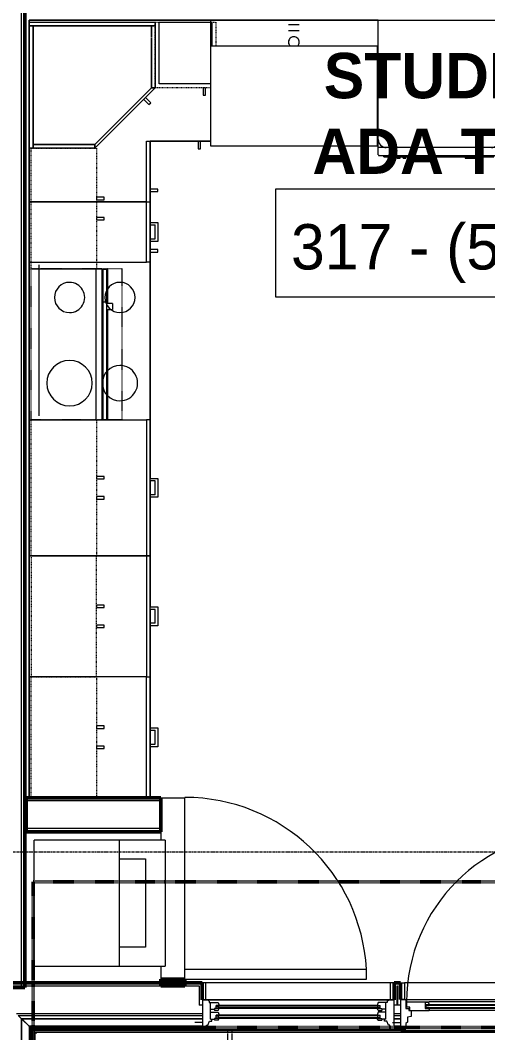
# Model space of a CAD drawing. Header units: inches. Extents: x -4235 to -464, y 9767 to 12347.
# Drawn here: x -3403.4 to -3310.7, y 11246.4 to 11447.2 of the extents above; entities that cross this region are included whole.
import ezdxf

# ---------------------------------------------------------------- set-up
doc = ezdxf.new("R2010")
doc.units = ezdxf.units.IN
doc.header["$MEASUREMENT"] = 0
for name, pattern in [('Dash', [0.25, 0.125, -0.125]), ('Dash 1_16_', [0.125, 0.0625, -0.0625]), ('Grid Line 1_2_', [0.875, 0.5, -0.125, 0.125, -0.125]), ('Overhead', [0.15625, 0.09375, -0.0625])]:
    doc.linetypes.add(name, pattern=pattern)
for name, color, linetype, lineweight in [('0-1', 7, 'Continuous', 5), ('0-2', 10, 'Continuous', 9), ('A-AREA-IDEN', 2, 'Continuous', 9), ('A-DOOR-1', 10, 'Continuous', 9), ('A-DOOR-2', 50, 'Continuous', 20), ('A-DOOR-5', 31, 'Continuous', 9), ('A-DOOR-6', 31, 'Continuous', 20), ('A-DOOR-FRAM', 31, 'Continuous', 9), ('A-DOOR-FRAM-3', 31, 'Continuous', 20), ('A-DOOR-GLAZ', 31, 'Continuous', 9), ('A-GLAZ-1', 151, 'Continuous', 9), ('A-GLAZ-2', 151, 'Continuous', 20), ('A-WALL', 113, 'Continuous', 13), ('A-WALL-1', 7, 'Continuous', 50), ('A-WALL-2', 250, 'Continuous', 13), ('A-WALL-3', 10, 'Continuous', 9), ('A-WALL-4', 254, 'Continuous', 9), ('A-WALL-5', 113, 'Continuous', 9), ('A-WALL-6', 113, 'Continuous', 50), ('C-PROP-LINE-1', 91, 'Dash 1_16_', 50), ('I-WALL-1', 7, 'Continuous', 50), ('P-SANR-FIXT-1', 10, 'Continuous', 9), ('P-SANR-FIXT-2', 254, 'Continuous', 9), ('Q-CASE', 31, 'Continuous', 9), ('Q-CASE-1', 254, 'Continuous', 9), ('Q-CASE-2', 10, 'Continuous', 9), ('Q-CASE-3', 254, 'Dash', 9), ('Q-CASE-4', 10, 'Dash', 9), ('Q-SPCQ-1', 10, 'Continuous', 9), ('Q-SPCQ-2', 91, 'Overhead', 9), ('S-GRID-1', 1, 'Grid Line 1_2_', 9)]:
    doc.layers.add(name, color=color, linetype=linetype, lineweight=lineweight)
doc.styles.add('Century Gothic', font='ufonts.com_century-gothic.ttf', dxfattribs={"height": 9})
doc.styles.add('Century Gothic_B', font='GOTHICB.TTF', dxfattribs={"height": 9})

# ---------------------------------------------------------------- blocks, each defined once
blk = doc.blocks.new('Range - 24_ x 30_-2320547-BACKGROUND - RCP - 3RD FLOOR')
at = {"layer": 'Q-SPCQ-1'}
blk.add_line((0, 22), (30, 22), dxfattribs=at)
for centre, radius, start, end in [((6.5, 16), 4.5, 360, 180), ((23.5, 16), 3, 360, 180), ((6.5, 16), 4.5, 180, 360), ((23.5, 16), 3, 180, 0), ((6.5, 6), 3.5, 360, 180), ((23.5, 6), 3, 360, 180), ((6.5, 6), 3.5, 180, 0), ((23.5, 6), 3, 180, 360)]:
    blk.add_arc(centre, radius, start, end, dxfattribs=at)
blk = doc.blocks.new('Dishwasher_15404 - 34_ counter-2817256-BACKGROUND - RCP - 3RD FLOOR')
at = {"layer": 'Q-SPCQ-1'}
for p, q in [((0, -24), (0, 0)), ((0, 0), (23.68, 0)), ((23.68, 0), (25.25, 0)), ((25.25, 0), (26.68, 0)), ((25.25, 0), (25.25, -1.57)), ((25.25, -1.57), (25.25, -22.43)), ((26.87, -0.2), (26.87, -23.8)), ((27.12, -1.09), (26.87, -1.09)), ((27.12, -2.61), (27.12, -1.09)), ((27.12, -3.81), (27.12, -2.61)), ((27.12, -20.19), (27.12, -3.81)), ((27.37, -4.82), (27.12, -4.82)), ((27.37, -5.81), (27.37, -4.82)), ((27.37, -6.79), (27.37, -5.81)), ((27.12, -6.79), (27.37, -6.79)), ((27.37, -16.15), (27.12, -16.15)), ((27.37, -16.74), (27.12, -16.74)), ((27.37, -17.33), (27.12, -17.33)), ((27.37, -17.92), (27.12, -17.92)), ((27.37, -16.74), (27.37, -16.15)), ((27.37, -17.92), (27.37, -17.33)), ((27.37, -18.51), (27.12, -18.51)), ((27.37, -19.1), (27.12, -19.1)), ((27.37, -19.69), (27.12, -19.69)), ((27.37, -19.1), (27.37, -18.51)), ((27.37, -20.28), (27.37, -19.69)), ((27.12, -21.39), (27.12, -20.19)), ((27.37, -20.28), (27.12, -20.28)), ((27.12, -22.91), (27.12, -21.39)), ((23.68, -24), (0, -24)), ((25.25, -24), (23.68, -24)), ((25.25, -22.43), (25.25, -24)), ((26.68, -24), (25.25, -24)), ((27.12, -22.91), (26.87, -22.91))]:
    blk.add_line(p, q, dxfattribs=at)
for centre, radius, start, end in [((26.68, -0.2), 0.197, 15, 90), ((26.68, -0.2), 0.197, 0, 90), ((23.68, -1.57), 1.57, 0, 90), ((23.68, -1.57), 1.57, 32.077, 42.3359), ((23.68, -1.57), 1.57, 17.8182, 27.5266), ((23.68, -1.57), 1.57, 0, 13.6425), ((23.68, -22.43), 1.57, 270, 0), ((23.68, -22.43), 1.57, 317.6641, 327.923), ((23.68, -22.43), 1.57, 332.4734, 342.1818), ((23.68, -22.43), 1.57, 346.3575, 0), ((26.68, -23.8), 0.197, 270, 0)]:
    blk.add_arc(centre, radius, start, end, dxfattribs=at)
blk = doc.blocks.new('SWING - SINGLE - FLUSH - 36_ x 80_ - OFFSET PIVOT DOOR AT MAGIC PAK AND WASHER_DRYER-3199414-BACKGROUND - RCP - 3RD FLOOR')
at = {"layer": 'A-DOOR-1'}
blk.add_arc((18, 2.37), 36.07, 93.1789, 180, dxfattribs=at)
at = {"layer": 'A-DOOR-2'}
for p, q in [((16, 2.37), (16, 38.39)), ((18, 38.39), (16, 38.39)), ((18, 2.37), (18, 38.39)), ((18, 2.37), (16, 2.37))]:
    blk.add_line(p, q, dxfattribs=at)
blk = doc.blocks.new('Stacked Washer and Dryer - 26_x25_ - Private-1352637-BACKGROUND - RCP - 3RD FLOOR')
at = {"layer": 'P-SANR-FIXT-1'}
for p, q in [((26, 12.5), (0, 12.5)), ((0, -12.5), (0, 12.5)), ((16.90625, 12.5), (16.90625, -12.5)), ((26, 12.5), (26, -12.5)), ((16.90625, 8.75), (22.09375, 8.75)), ((22.09375, 8.75), (22.09375, -8.75)), ((22.09375, -8.75), (16.90625, -8.75)), ((0, -12.5), (26, -12.5))]:
    blk.add_line(p, q, dxfattribs=at)
blk = doc.blocks.new('30quot_MicrowaveVent_11166 - 70cm miele oven-V86-BACKGROUND - RCP - 3RD FLOOR')
at = {"layer": 'Q-CASE-1'}
for p, q in [((-14.2, -0.37), (-14.2, -13.23)), ((15.68, -13.23), (15.68, -0.37)), ((-14.2, -13.23), (-14.2, -14.49)), ((15.68, -13.23), (-14.2, -13.23)), ((15.68, -14.49), (15.68, -13.23)), ((-14.2, -14.49), (15.68, -14.49)), ((9.18, -14.61), (-14.2, -14.61)), ((-14.2, -14.61), (-14.2, -15.39)), ((-14.2, -15.39), (-14.2, -15.6)), ((-14.2, -15.39), (9.18, -15.39)), ((-14.2, -15.6), (7.69, -15.6)), ((7.69, -15.39), (7.69, -16.55)), ((8.88, -16.55), (8.88, -15.39)), ((8.88, -15.6), (15.68, -15.6)), ((9.18, -14.61), (9.18, -15.39)), ((15.68, -14.61), (9.18, -14.61)), ((9.18, -14.61), (9.18, -15.39)), ((9.18, -15.39), (15.68, -15.39)), ((15.68, -14.61), (15.68, -15.39)), ((15.68, -15.6), (15.68, -15.39)), ((7.69, -16.6), (8.88, -16.6))]:
    blk.add_line(p, q, dxfattribs=at)
at = {"layer": 'Q-CASE-2'}
for p, q in [((-14.2, 0), (-14.2, -0.37)), ((15.68, 0), (-14.2, 0)), ((15.68, -0.37), (15.68, 0))]:
    blk.add_line(p, q, dxfattribs=at)
blk = doc.blocks.new('Base Cabinet 3 Drawer 230 - Base Cabinet 3 Drawer 230 27_-2571739-BACKGROUND - RCP - 3RD FLOOR')
at = {"layer": 'Q-CASE-2'}
for p, q in [((-12.76, -23.25), (-12.76, 0)), ((-12.76, 0), (14.24, 0)), ((14.24, 0), (14.24, -23.25)), ((-12.76, -23.25), (-12.76, -24)), ((14.24, -23.25), (-12.76, -23.25)), ((-12.76, -24), (14.24, -24)), ((-0.64, -24), (-1.14, -24)), ((-1.14, -25.5), (-1.14, -24)), ((-0.64, -25), (-0.64, -24)), ((2.11, -25), (2.11, -24)), ((2.11, -24), (2.61, -24)), ((2.61, -24), (2.61, -25.5)), ((14.24, -24), (14.24, -23.25)), ((2.61, -25.5), (-1.14, -25.5)), ((-0.64, -25), (2.11, -25))]:
    blk.add_line(p, q, dxfattribs=at)
blk = doc.blocks.new('Base Cabinet 3 Drawer 230 - Base Cabinet 3 Drawer 230 24_-2554933-BACKGROUND - RCP - 3RD FLOOR')
at = {"layer": 'Q-CASE-2'}
for p, q in [((-11.26, -23.25), (-11.26, 0)), ((-11.26, 0), (12.74, 0)), ((12.74, 0), (12.74, -23.25)), ((-11.26, -23.25), (-11.26, -24)), ((12.74, -23.25), (-11.26, -23.25)), ((-11.26, -24), (12.74, -24)), ((-0.64, -24), (-1.14, -24)), ((-1.14, -25.5), (-1.14, -24)), ((-0.64, -25), (-0.64, -24)), ((2.11, -25), (2.11, -24)), ((2.11, -24), (2.61, -24)), ((2.61, -24), (2.61, -25.5)), ((12.74, -24), (12.74, -23.25)), ((2.61, -25.5), (-1.14, -25.5)), ((-0.64, -25), (2.11, -25))]:
    blk.add_line(p, q, dxfattribs=at)
blk = doc.blocks.new('Single Door 1 Drawer 211 - 211 Base Cabinet Single Door1 Drawer 12_-2709705-BACKGROUND - RCP - 3RD FLOOR')
at = {"layer": 'Q-CASE-2'}
for p, q in [((-7.14, 24), (-7.14, 25.5)), ((-7.14, 25.5), (-3.39, 25.5)), ((-3.89, 25), (-6.64, 25)), ((-6.64, 24), (-6.64, 25)), ((-3.89, 24), (-3.89, 25)), ((-3.39, 25.5), (-3.39, 24)), ((-1.27, 25.5), (-1.76, 25.5)), ((-1.76, 25.5), (-1.76, 24)), ((-1.27, 24), (-1.27, 25.5)), ((-11.26, 24), (0.74, 24)), ((-11.26, 23.25), (-11.26, 24)), ((0.74, 23.25), (-11.26, 23.25)), ((-11.26, 23.25), (-11.26, 0)), ((-7.14, 24), (-6.64, 24)), ((-3.39, 24), (-3.89, 24)), ((-1.76, 24), (-1.27, 24)), ((0.74, 24), (0.74, 23.25)), ((0.74, 0), (0.74, 23.25)), ((-11.26, 0), (0.74, 0))]:
    blk.add_line(p, q, dxfattribs=at)
blk = doc.blocks.new('Base Cabinet Corner 197 - Base Cabinet Corner 197-2569781-BACKGROUND - RCP - 3RD FLOOR')
at = {"layer": 'Q-CASE-2'}
for p, q in [((0.74, 36), (-23.26, 36)), ((-23.26, 36), (-23.26, 0)), ((0.74, 23.25), (0.74, 36)), ((0.74, 24), (0.74, 36)), ((0.73, 34), (0.73, 33.51)), ((2.23, 34), (0.73, 34)), ((0.73, 33.51), (2.23, 33.51)), ((2.23, 33.51), (2.23, 34)), ((10.73, 25.5), (10.24, 25.5)), ((10.24, 25.5), (10.24, 24)), ((10.73, 24), (10.73, 25.5)), ((12.74, 24), (0.74, 24)), ((0.74, 23.25), (0.74, 24)), ((12.74, 23.25), (0.74, 23.25)), ((10.24, 24), (10.73, 24)), ((12.74, 0), (12.74, 24)), ((-23.26, 0), (12.74, 0))]:
    blk.add_line(p, q, dxfattribs=at)
blk = doc.blocks.new('308 - 308 x 24_-V87-BACKGROUND - RCP - 3RD FLOOR')
at = {"layer": 'Q-CASE'}
for p, q in [((-12, 13.19), (0, 25.19)), ((0, 24.44), (-11.25, 13.19)), ((0, 25.19), (0, 24.44)), ((-11.25, 13.19), (-12, 13.19))]:
    blk.add_line(p, q, dxfattribs=at)
at = {"layer": 'Q-CASE-1'}
for p, q in [((-11.25, 13.19), (0, 24.44)), ((0, 25.19), (12.25, 25.19)), ((0, 24.44), (0, 25.19)), ((0, 24.44), (12.25, 24.44)), ((12.25, 24.44), (0, 24.44)), ((12.25, 25.19), (12.25, 24.44)), ((12.25, 0.94), (12.25, 25.19)), ((12.25, 25.19), (12.63, 25.19)), ((12.25, 24.44), (12.25, 0.94)), ((-10.76, 16.55), (-11.11, 16.2)), ((-11.11, 16.2), (-10.05, 15.14)), ((-9.7, 15.49), (-10.76, 16.55)), ((-12, 13.19), (-11.25, 13.19)), ((-12, 3.33), (-12, 13.19)), ((-11.25, 3.27), (-11.25, 13.19)), ((-11.25, 13.19), (-11.25, 3.27)), ((-12, 0.94), (-12, 3.31)), ((-11.25, 0.94), (-11.25, 3.2)), ((-11.25, 3.2), (-11.25, 0.94)), ((-11.25, 0.94), (-12, 0.94)), ((-12, 0.19), (-12, 0.94)), ((-12, 0.94), (12.63, 0.94)), ((12.25, 0.94), (-11.25, 0.94)), ((12.63, 0.94), (12.25, 0.94))]:
    blk.add_line(p, q, dxfattribs=at)
at = {"layer": 'Q-CASE-2'}
for p, q in [((12.63, 25.19), (13, 25.19)), ((13, 25.19), (13, 0.94)), ((10.32, 0.19), (-12, 0.19)), ((12.63, 0.19), (10.37, 0.19)), ((13, 0.94), (12.63, 0.94)), ((12.63, 0.94), (13, 0.94)), ((13, 0.19), (12.63, 0.19)), ((13, 0.94), (13, 0.19))]:
    blk.add_line(p, q, dxfattribs=at)
blk = doc.blocks.new('300 Series Wall Hung Cabinet_301 - 12_ x 24_-2730234-BACKGROUND - RCP - 3RD FLOOR')
at = {"layer": 'Q-CASE-1'}
for p, q in [((-3.51, 14.69), (-4, 14.69)), ((-4, 14.69), (-4, 13.19)), ((-3.51, 13.19), (-3.51, 14.69)), ((-5, 12.44), (5.25, 12.44)), ((-4, 13.19), (-3.51, 13.19)), ((5.25, 12.44), (5.25, 3.44)), ((-5.25, 0.19), (-5.25, 4.87)), ((5.25, 3.41), (5.25, 0.19))]:
    blk.add_line(p, q, dxfattribs=at)
at = {"layer": 'Q-CASE-2'}
blk.add_line((5.25, 0.19), (-5.25, 0.19), dxfattribs=at)
at = {"layer": 'Q-CASE-3'}
for p, q in [((-5, 13.19), (6, 13.19)), ((6, 13.19), (6, 3.33)), ((-6, 0.19), (-6, 4.87)), ((6, 3.31), (6, 0.19))]:
    blk.add_line(p, q, dxfattribs=at)
at = {"layer": 'Q-CASE-4'}
blk.add_line((6, 0.19), (-6, 0.19), dxfattribs=at)
blk = doc.blocks.new('Base Cabinet 3 Drawer 230 - Base Cabinet 3 Drawer 230 24_-2578604-BACKGROUND - RCP - 3RD FLOOR')
at = {"layer": 'Q-CASE-2'}
for p, q in [((-1.14, 24), (-1.14, 25.5)), ((-1.14, 25.5), (2.61, 25.5)), ((2.11, 25), (-0.64, 25)), ((-0.64, 24), (-0.64, 25)), ((2.11, 24), (2.11, 25)), ((2.61, 25.5), (2.61, 24)), ((-11.26, 24), (12.74, 24)), ((-11.26, 23.25), (-11.26, 24)), ((12.74, 23.25), (-11.26, 23.25)), ((-11.26, 23.25), (-11.26, 0)), ((-1.14, 24), (-0.64, 24)), ((2.61, 24), (2.11, 24)), ((12.74, 24), (12.74, 23.25)), ((12.74, 0), (12.74, 23.25)), ((-11.26, 0), (12.74, 0))]:
    blk.add_line(p, q, dxfattribs=at)
blk = doc.blocks.new('kitchen_faucet_14143 - kitchen_faucet_14143-V88-BACKGROUND - RCP - 3RD FLOOR')
at = {"layer": 'P-SANR-FIXT-2'}
for p, q in [((2.26, 1.05), (2.26, 1.08)), ((2.26, -0.77), (2.26, 1.05)), ((2.34, 1.08), (2.34, -0.28)), ((3.44, 1.05), (3.44, 1.08)), ((3.44, -0.77), (3.44, 1.05)), ((2.26, -1.08), (2.26, -0.77)), ((2.34, -0.28), (2.34, -1.08)), ((3.44, -1.08), (3.44, -0.77))]:
    blk.add_line(p, q, dxfattribs=at)
for start, end in [(75, 130.3805), (270, 0), (30, 74.8695), (0, 30), (229.6195, 270)]:
    blk.add_arc((0, 0), 1.08, start, end, dxfattribs=at)
blk = doc.blocks.new('Stainless Steel Farmhous Kitchen Sink - Stainless Steel Farmhous Kitchen Sink-2552578-BACKGROUND - RCP - 3RD FLOOR')
at = {"layer": 'P-SANR-FIXT-1'}
for p, q in [((-33, 22.2), (0, 22.2)), ((-33, 2.25), (-33, 22.2)), ((0, 22.2), (0, 2.25)), ((0, 2.25), (-33, 2.25))]:
    blk.add_line(p, q, dxfattribs=at)
blk = doc.blocks.new('300 Series Wall Hung Cabinet_302 - 27_ X 24_-2766376-BACKGROUND - RCP - 3RD FLOOR')
at = {"layer": 'Q-CASE-1'}
for p, q in [((-1.76, 14.69), (-2.25, 14.69)), ((-2.25, 14.69), (-2.25, 13.19)), ((-1.76, 13.19), (-1.76, 14.69)), ((2.24, 14.69), (1.75, 14.69)), ((1.75, 14.69), (1.75, 13.19)), ((2.24, 13.19), (2.24, 14.69)), ((-2.25, 13.19), (-1.76, 13.19)), ((1.75, 13.19), (2.24, 13.19))]:
    blk.add_line(p, q, dxfattribs=at)
at = {"layer": 'Q-CASE-3'}
for p, q in [((-13.5, 0.19), (-13.5, 13.19)), ((-13.5, 13.19), (13.5, 13.19)), ((13.5, 13.19), (13.5, 0.19))]:
    blk.add_line(p, q, dxfattribs=at)
at = {"layer": 'Q-CASE-4'}
blk.add_line((13.5, 0.19), (-13.5, 0.19), dxfattribs=at)
blk = doc.blocks.new('300 Series Wall Hung Cabinet_302 - 24_ X 24_-V76-BACKGROUND - RCP - 3RD FLOOR')
at = {"layer": 'Q-CASE-1'}
for p, q in [((-1.76, -13.19), (-2.25, -13.19)), ((-2.25, -13.19), (-2.25, -14.69)), ((-1.76, -14.69), (-1.76, -13.19)), ((2.24, -13.19), (1.75, -13.19)), ((1.75, -13.19), (1.75, -14.69)), ((2.24, -14.69), (2.24, -13.19)), ((-2.25, -14.69), (-1.76, -14.69)), ((1.75, -14.69), (2.24, -14.69))]:
    blk.add_line(p, q, dxfattribs=at)
at = {"layer": 'Q-CASE-3'}
for p, q in [((-12, -0.19), (-12, -13.19)), ((12, -13.19), (12, -0.19)), ((-12, -13.19), (12, -13.19))]:
    blk.add_line(p, q, dxfattribs=at)
at = {"layer": 'Q-CASE-4'}
blk.add_line((12, -0.19), (-12, -0.19), dxfattribs=at)
blk = doc.blocks.new('300 Series Wall Hung Cabinet_302 - 24_ X 24_-V75-BACKGROUND - RCP - 3RD FLOOR')
at = {"layer": 'Q-CASE-1'}
for p, q in [((-1.76, 14.69), (-2.25, 14.69)), ((-2.25, 14.69), (-2.25, 13.19)), ((-1.76, 13.19), (-1.76, 14.69)), ((2.24, 14.69), (1.75, 14.69)), ((1.75, 14.69), (1.75, 13.19)), ((2.24, 13.19), (2.24, 14.69)), ((-2.25, 13.19), (-1.76, 13.19)), ((1.75, 13.19), (2.24, 13.19))]:
    blk.add_line(p, q, dxfattribs=at)
at = {"layer": 'Q-CASE-3'}
for p, q in [((-12, 0.19), (-12, 13.19)), ((-12, 13.19), (12, 13.19)), ((12, 13.19), (12, 0.19))]:
    blk.add_line(p, q, dxfattribs=at)
at = {"layer": 'Q-CASE-4'}
blk.add_line((12, 0.19), (-12, 0.19), dxfattribs=at)
blk = doc.blocks.new('300 Series Wall Hung Cabinet_302 - 24_ X 24_-V79-BACKGROUND - RCP - 3RD FLOOR')
at = {"layer": 'Q-CASE-1'}
for p, q in [((-1.76, 14.69), (-2.25, 14.69)), ((-2.25, 14.69), (-2.25, 13.19)), ((-1.76, 13.19), (-1.76, 14.69)), ((2.24, 14.69), (1.75, 14.69)), ((1.75, 14.69), (1.75, 13.19)), ((2.24, 13.19), (2.24, 14.69)), ((-2.25, 13.19), (-1.76, 13.19)), ((1.75, 13.19), (2.24, 13.19))]:
    blk.add_line(p, q, dxfattribs=at)
at = {"layer": 'Q-CASE-3'}
for p, q in [((-12, 0.19), (-12, 13.19)), ((-12, 13.19), (12, 13.19))]:
    blk.add_line(p, q, dxfattribs=at)
at = {"layer": 'Q-CASE-4'}
for p, q in [((12, 13.19), (12, 0.19)), ((12, 0.19), (-12, 0.19))]:
    blk.add_line(p, q, dxfattribs=at)
blk = doc.blocks.new('Range_Hood_386 - 30_ Wide-2911716-BACKGROUND - RCP - 3RD FLOOR')
at = {"layer": 'Q-SPCQ-2'}
for p, q in [((-15, -6), (-15, 12)), ((-15, 12), (15, 12)), ((15, 12), (15, -6)), ((15, -6), (-15, -6))]:
    blk.add_line(p, q, dxfattribs=at)
blk = doc.blocks.new('CTR - 1st Phase - Unit Layouts_rvt-1-BACKGROUND - RCP - 3RD FLOOR')
at = {"layer": 'A-WALL-1'}
for p, q in [((-3402.3, 11292.98), (-3375.55, 11292.98)), ((-3402.3, 11286.23), (-3402.3, 11292.98)), ((-3375.55, 11292.98), (-3375.55, 11286.23)), ((-3375.55, 11286.23), (-3402.3, 11286.23)), ((-3375.55, 11255.64), (-3375.55, 11256.98)), ((-3375.55, 11256.98), (-3370.8, 11256.98)), ((-3374.92, 11255.64), (-3375.55, 11255.64)), ((-3371.42, 11255.64), (-3374.92, 11255.64)), ((-3370.8, 11255.64), (-3371.42, 11255.64)), ((-3370.8, 11256.98), (-3370.8, 11255.64))]:
    blk.add_line(p, q, dxfattribs=at)
at = {"layer": 'A-WALL-2'}
for p, q in [((-3375.55, 11292.36), (-3402.3, 11292.36)), ((-3375.55, 11286.86), (-3402.3, 11286.86)), ((-3374.92, 11256.27), (-3374.92, 11256.98)), ((-3371.42, 11256.27), (-3374.92, 11256.27)), ((-3371.42, 11256.27), (-3371.42, 11256.98))]:
    blk.add_line(p, q, dxfattribs=at)
at = {"layer": 'A-WALL-3'}
for p, q in [((-3375.55, 11292.98), (-3370.8, 11292.98)), ((-3370.8, 11256.98), (-3370.8, 11292.98)), ((-3375.55, 11286.23), (-3375.55, 11284.58)), ((-3375.55, 11259.58), (-3375.55, 11256.98))]:
    blk.add_line(p, q, dxfattribs=at)
at = {"layer": 'A-WALL-4'}
for p, q in [((-3375.55, 11292.98), (-3375.55, 11286.23)), ((-3375.55, 11256.98), (-3370.8, 11256.98))]:
    blk.add_line(p, q, dxfattribs=at)
at = {"layer": 'A-WALL-5'}
for p, q in [((-3401.67, 11447.24), (-3401.67, 11292.98)), ((-3332.42, 11447.24), (-3401.67, 11447.24)), ((-3401.67, 11447.24), (-3332.42, 11447.24)), ((-3401.67, 11292.98), (-3401.67, 11447.24)), ((-3377.67, 11413.74), (-3377.67, 11423.24)), ((-3377.67, 11423.24), (-3368.16, 11423.24)), ((-3368.16, 11423.24), (-3377.67, 11423.24)), ((-3377.67, 11423.24), (-3377.67, 11413.74)), ((-3367.67, 11423.24), (-3365.67, 11423.24)), ((-3365.67, 11423.24), (-3367.67, 11423.24)), ((-3332.67, 11423.24), (-3332.42, 11423.24)), ((-3332.42, 11423.24), (-3332.67, 11423.24)), ((-3377.67, 11413.25), (-3377.67, 11413.74)), ((-3377.67, 11407.11), (-3377.67, 11413.25)), ((-3377.67, 11413.25), (-3377.67, 11407.11)), ((-3377.67, 11406.61), (-3377.67, 11407.11)), ((-3377.67, 11403.86), (-3377.67, 11406.61)), ((-3377.67, 11406.61), (-3377.67, 11403.86)), ((-3377.67, 11403.36), (-3377.67, 11403.86)), ((-3377.67, 11401.74), (-3377.67, 11403.36)), ((-3377.67, 11403.36), (-3377.67, 11401.74)), ((-3377.67, 11401.25), (-3377.67, 11401.74)), ((-3377.67, 11356.36), (-3377.67, 11401.25)), ((-3377.67, 11401.25), (-3377.67, 11356.36)), ((-3377.67, 11355.86), (-3377.67, 11356.36)), ((-3377.67, 11353.11), (-3377.67, 11355.86)), ((-3377.67, 11355.86), (-3377.67, 11353.11)), ((-3377.67, 11352.61), (-3377.67, 11353.11)), ((-3377.67, 11330.86), (-3377.67, 11352.61)), ((-3377.67, 11352.61), (-3377.67, 11330.86)), ((-3377.67, 11330.36), (-3377.67, 11330.86)), ((-3377.67, 11327.61), (-3377.67, 11330.36)), ((-3377.67, 11330.36), (-3377.67, 11327.61)), ((-3377.67, 11327.11), (-3377.67, 11327.61)), ((-3377.67, 11306.86), (-3377.67, 11327.11)), ((-3377.67, 11327.11), (-3377.67, 11306.86)), ((-3377.67, 11306.36), (-3377.67, 11306.86)), ((-3377.67, 11303.61), (-3377.67, 11306.36)), ((-3377.67, 11306.36), (-3377.67, 11303.61)), ((-3377.67, 11303.11), (-3377.67, 11303.61)), ((-3377.67, 11292.98), (-3377.67, 11303.11)), ((-3377.67, 11303.11), (-3377.67, 11292.98)), ((-3401.67, 11292.98), (-3377.67, 11292.98)), ((-3377.67, 11292.98), (-3401.67, 11292.98))]:
    blk.add_line(p, q, dxfattribs=at)
at = {"layer": '0-2'}
for name, p, rotation in [('Base Cabinet Corner 197 - Base Cabinet Corner 197-2569781-BACKGROUND - RCP - 3RD FLOOR', (-3401.67, 11423.98), 270.0000000000526), ('308 - 308 x 24_-V87-BACKGROUND - RCP - 3RD FLOOR', (-3388.67, 11447.05), 180), ('300 Series Wall Hung Cabinet_301 - 12_ x 24_-2730234-BACKGROUND - RCP - 3RD FLOOR', (-3370.67, 11447.05), 180), ('kitchen_faucet_14143 - kitchen_faucet_14143-V88-BACKGROUND - RCP - 3RD FLOOR', (-3349.17, 11442.88), 90.00000000001656), ('Dishwasher_15404 - 34_ counter-2817256-BACKGROUND - RCP - 3RD FLOOR', (-3308.42, 11447.24), 269.9999999999326), ('Stainless Steel Farmhous Kitchen Sink - Stainless Steel Farmhous Kitchen Sink-2552578-BACKGROUND - RCP - 3RD FLOOR', (-3365.67, 11444.43), 180), ('300 Series Wall Hung Cabinet_302 - 24_ X 24_-V75-BACKGROUND - RCP - 3RD FLOOR', (-3401.49, 11409.86), 270.0000000000061), ('Single Door 1 Drawer 211 - 211 Base Cabinet Single Door1 Drawer 12_-2709705-BACKGROUND - RCP - 3RD FLOOR', (-3401.67, 11399.98), 270.000000000052), ('Range_Hood_386 - 30_ Wide-2911716-BACKGROUND - RCP - 3RD FLOOR', (-3389.3, 11382.98), 90.00000000001071), ('Range - 24_ x 30_-2320547-BACKGROUND - RCP - 3RD FLOOR', (-3377.67, 11368.74), 89.99999999994498), ('30quot_MicrowaveVent_11166 - 70cm miele oven-V86-BACKGROUND - RCP - 3RD FLOOR', (-3401.67, 11382.18), 90.00000000000776), ('Base Cabinet 3 Drawer 230 - Base Cabinet 3 Drawer 230 27_-2571739-BACKGROUND - RCP - 3RD FLOOR', (-3401.67, 11353.74), 89.99999999996236), ('300 Series Wall Hung Cabinet_302 - 27_ X 24_-2766376-BACKGROUND - RCP - 3RD FLOOR', (-3401.49, 11354.48), 270.0000000000061), ('Base Cabinet 3 Drawer 230 - Base Cabinet 3 Drawer 230 24_-2554933-BACKGROUND - RCP - 3RD FLOOR', (-3401.67, 11328.24), 89.99999999996236), ('300 Series Wall Hung Cabinet_302 - 24_ X 24_-V76-BACKGROUND - RCP - 3RD FLOOR', (-3401.49, 11328.98), 90.00000000000617), ('Base Cabinet 3 Drawer 230 - Base Cabinet 3 Drawer 230 24_-2578604-BACKGROUND - RCP - 3RD FLOOR', (-3401.67, 11305.72), 270.000000000052), ('300 Series Wall Hung Cabinet_302 - 24_ X 24_-V79-BACKGROUND - RCP - 3RD FLOOR', (-3401.49, 11304.98), 270.0000000000061), ('SWING - SINGLE - FLUSH - 36_ x 80_ - OFFSET PIVOT DOOR AT MAGIC PAK AND WASHER_DRYER-3199414-BACKGROUND - RCP - 3RD FLOOR', (-3373.17, 11274.98), 269.9999999999289)]:
    blk.add_blockref(name, p, dxfattribs=dict(at, rotation=rotation))
blk.add_blockref('Stacked Washer and Dryer - 26_x25_ - Private-1352637-BACKGROUND - RCP - 3RD FLOOR', (-3400.71, 11272.08), dxfattribs=at)
blk = doc.blocks.new('CTR - 1st Phase - Common Walls_rvt-1-BACKGROUND - RCP - 3RD FLOOR')
at = {"layer": 'A-WALL-2'}
blk.add_line((-3403.17, 11255.36), (-3403.17, 11641.24), dxfattribs=at)
at = {"layer": 'I-WALL-1'}
for p, q in [((-3402.55, 11640.61), (-3402.55, 11255.36)), ((-3402.55, 11255.36), (-3410.3, 11255.36))]:
    blk.add_line(p, q, dxfattribs=at)
blk = doc.blocks.new('Basic Wall _ EXT - FIBER CEMENT - LARGE - ___-2162457-BACKGROUND - RCP - 3RD FLOOR')
at = {"layer": 'A-WALL-5'}
for p, q in [((-3403.17, 11249.14), (-3401.42, 11247.39)), ((-3367.34, 11249.14), (-3403.17, 11249.14)), ((-3403.17, 11249.14), (-3367.34, 11249.14)), ((-3402.8, 11248.77), (-3403.14, 11249.11)), ((-3403.14, 11249.11), (-3367.34, 11249.11)), ((-3403.14, 11249.11), (-3367.34, 11249.11)), ((-3401.42, 11247.39), (-3402.8, 11248.77)), ((-3401.42, 11247.39), (-3400.56, 11246.52)), ((-3400.56, 11246.52), (-3401.42, 11247.39)), ((-3327.99, 11249.14), (-3329.31, 11249.14)), ((-3329.31, 11249.14), (-3327.99, 11249.14)), ((-3329.31, 11249.11), (-3328.01, 11249.11)), ((-3329.31, 11249.11), (-3328.01, 11249.11)), ((-3400.53, 11246.5), (-3400.56, 11246.52)), ((-3400.56, 11246.52), (-3400.4, 11246.37)), ((-3400.56, 11246.52), (-2067.06, 11246.52)), ((-3400.55, 11246.51), (-3400.4, 11246.37)), ((-3400.55, 11246.51), (-2067.05, 11246.51)), ((-3400.55, 11246.51), (-2067.05, 11246.51)), ((-3400.4, 11246.37), (-3400.53, 11246.5)), ((-3400.53, 11246.5), (-2067.03, 11246.5)), ((-3400.4, 11246.37), (-3400.52, 11246.48)), ((-3400.52, 11246.48), (-2067.02, 11246.48)), ((-3400.52, 11246.48), (-2067.02, 11246.48))]:
    blk.add_line(p, q, dxfattribs=at)
at = {"layer": 'A-WALL-5', "flags": 128}
blk.add_lwpolyline([(-3400.4, 11246.37), (-3400.39, 11246.35), (-3400.36, 11246.33), (-3400.34, 11246.31), (-3400.32, 11246.28), (-3400.29, 11246.26), (-3400.27, 11246.24)], dxfattribs=at)
blk = doc.blocks.new('Basic Wall _ EXT - FIBER CEMENT - SMALL - ___-2145931-BACKGROUND - RCP - 3RD FLOOR')
at = {"layer": 'A-WALL-5'}
for p, q in [((-3403.85, 11249.81), (-3403.17, 11249.14)), ((-3403.17, 11249.14), (-3403.85, 11249.81)), ((-3403.85, 11249.81), (-3367.34, 11249.81)), ((-3403.85, 11249.81), (-3367.34, 11249.81)), ((-3329.31, 11249.81), (-3327.99, 11249.81)), ((-3329.31, 11249.81), (-3327.99, 11249.81)), ((-3403.17, 11249.14), (-3401.7, 11247.67)), ((-3401.7, 11247.67), (-3403.17, 11249.14)), ((-3402.96, 11248.93), (-3403.02, 11248.99)), ((-3402.87, 11248.84), (-3402.81, 11248.77)), ((-3401.75, 11247.72), (-3402.86, 11248.82)), ((-3402.81, 11248.77), (-3401.7, 11247.67)), ((-3401.7, 11247.67), (-3401.75, 11247.72)), ((-3401.7, 11247.67), (-3401.67, 11247.63)), ((-3401.58, 11247.55), (-3401.54, 11247.51)), ((-3401.44, 11247.41), (-3401.43, 11247.39)), ((-3401.43, 11247.39), (-3401.42, 11247.39)), ((-3401.42, 11247.39), (-3401.41, 11247.38)), ((-3401.42, 11247.39), (-3367.34, 11247.39)), ((-3401.42, 11247.39), (-3367.34, 11247.39)), ((-3401.37, 11247.34), (-3401.41, 11247.38)), ((-3401.37, 11247.34), (-3400.89, 11246.86)), ((-3400.89, 11246.86), (-3401.37, 11247.34)), ((-3401.37, 11247.34), (-3400.96, 11246.93)), ((-3401.34, 11247.31), (-3367.34, 11247.31)), ((-3329.31, 11247.39), (-3327.99, 11247.39)), ((-3329.31, 11247.39), (-3327.99, 11247.39)), ((-3329.31, 11247.31), (-3327.99, 11247.31)), ((-3400.89, 11246.86), (-3401.3, 11247.27)), ((-3400.96, 11246.93), (-3400.89, 11246.86)), ((-3400.96, 11246.93), (-3362.24, 11246.93)), ((-3400.89, 11246.86), (-3400.56, 11246.52)), ((-3400.56, 11246.52), (-3400.89, 11246.86)), ((-3400.89, 11246.86), (-3362.24, 11246.86)), ((-3400.55, 11246.51), (-3400.4, 11246.37)), ((-3400.4, 11246.37), (-3400.55, 11246.51)), ((-3362.19, 11246.93), (-3362.13, 11246.93)), ((-3362.19, 11246.86), (-3362.13, 11246.86)), ((-3362.13, 11246.93), (-3362.05, 11246.93)), ((-3362.13, 11246.86), (-3362.05, 11246.86)), ((-3362.05, 11246.93), (-3361.96, 11246.93)), ((-3362.05, 11246.86), (-3361.96, 11246.86)), ((-3361.96, 11246.93), (-3361.87, 11246.93)), ((-3361.96, 11246.86), (-3361.87, 11246.86)), ((-3361.86, 11246.93), (-3361.77, 11246.93)), ((-3361.86, 11246.86), (-3361.77, 11246.86)), ((-3361.77, 11246.93), (-3361.68, 11246.93)), ((-3361.77, 11246.86), (-3361.68, 11246.86)), ((-3361.68, 11246.93), (-3361.6, 11246.93)), ((-3361.68, 11246.86), (-3361.6, 11246.86)), ((-3361.6, 11246.93), (-3361.54, 11246.93)), ((-3361.6, 11246.86), (-3361.54, 11246.86)), ((-3361.49, 11246.93), (-3327.99, 11246.93)), ((-3361.49, 11246.86), (-3327.99, 11246.86))]:
    blk.add_line(p, q, dxfattribs=at)
at = {"layer": 'A-WALL-5', "flags": 128}
for points in [[(-3403.02, 11248.99), (-3402.94, 11248.91), (-3402.87, 11248.84)], [(-3401.67, 11247.63), (-3401.63, 11247.59), (-3401.58, 11247.55)], [(-3401.54, 11247.51), (-3401.5, 11247.47), (-3401.47, 11247.43), (-3401.44, 11247.41)], [(-3401.41, 11247.38), (-3401.4, 11247.36), (-3401.37, 11247.34)], [(-3401.34, 11247.31), (-3401.35, 11247.31), (-3401.37, 11247.34)], [(-3401.3, 11247.27), (-3401.32, 11247.29), (-3401.34, 11247.3), (-3401.34, 11247.31)]]:
    blk.add_lwpolyline(points, dxfattribs=at)
blk = doc.blocks.new('Basic Wall _ EXT - FIBER CEMENT - LARGE - ___-2162458-BACKGROUND - RCP - 3RD FLOOR')
at = {"layer": 'A-WALL-5'}
for p, q in [((-3401.42, 11247.39), (-3403.17, 11249.14)), ((-3403.17, 11249.14), (-3403.17, 11145.2)), ((-3403.17, 11247.4), (-3403.17, 11249.14)), ((-3403.17, 11145.2), (-3403.17, 11247.39)), ((-3403.14, 11249.11), (-3402.8, 11248.77)), ((-3403.14, 11247.64), (-3403.14, 11249.11)), ((-3403.14, 11247.64), (-3403.14, 11249.11)), ((-3403.14, 11145.2), (-3403.14, 11247.63)), ((-3403.14, 11145.2), (-3403.14, 11247.63)), ((-3402.8, 11248.77), (-3401.42, 11247.39)), ((-3401.42, 11247.39), (-3400.56, 11246.52)), ((-3400.56, 11246.52), (-3401.42, 11247.39)), ((-3400.4, 11246.37), (-3400.56, 11246.52)), ((-3400.56, 11246.52), (-3400.53, 11246.5)), ((-3400.56, 10852.26), (-3400.56, 11246.52)), ((-3400.4, 11246.37), (-3400.55, 11246.51)), ((-3400.55, 10852.26), (-3400.55, 11246.51)), ((-3400.55, 10852.26), (-3400.55, 11246.51)), ((-3400.53, 11246.5), (-3400.4, 11246.37)), ((-3400.53, 10852.28), (-3400.53, 11246.5)), ((-3400.52, 11246.48), (-3400.4, 11246.37)), ((-3400.52, 10852.3), (-3400.52, 11246.48)), ((-3400.52, 10852.3), (-3400.52, 11246.48))]:
    blk.add_line(p, q, dxfattribs=at)
at = {"layer": 'A-WALL-5', "flags": 128}
blk.add_lwpolyline([(-3400.27, 11246.24), (-3400.29, 11246.26), (-3400.32, 11246.28), (-3400.34, 11246.31), (-3400.36, 11246.33), (-3400.39, 11246.35), (-3400.4, 11246.37)], dxfattribs=at)
blk = doc.blocks.new('Basic Wall _ EXT - FIBER CEMENT - SMALL - ___-2145932-BACKGROUND - RCP - 3RD FLOOR')
at = {"layer": 'A-WALL-5'}
for p, q in [((-3403.85, 11249.81), (-3403.17, 11249.14)), ((-3403.17, 11249.14), (-3403.85, 11249.81)), ((-3403.17, 11249.14), (-3401.7, 11247.67)), ((-3401.7, 11247.67), (-3403.17, 11249.14)), ((-3403.02, 11248.99), (-3402.96, 11248.93)), ((-3402.86, 11248.82), (-3401.75, 11247.72)), ((-3401.7, 11247.67), (-3402.81, 11248.77)), ((-3401.75, 11247.72), (-3401.7, 11247.67)), ((-3401.42, 11247.39), (-3401.43, 11247.39)), ((-3401.42, 11145.2), (-3401.42, 11247.39)), ((-3401.42, 11145.2), (-3401.42, 11247.39)), ((-3401.37, 11247.34), (-3400.89, 11246.86)), ((-3400.89, 11246.86), (-3401.37, 11247.34)), ((-3400.96, 11246.93), (-3401.37, 11247.34)), ((-3401.34, 11145.2), (-3401.34, 11247.31)), ((-3401.3, 11247.27), (-3400.89, 11246.86)), ((-3400.89, 11246.86), (-3400.96, 11246.93)), ((-3400.96, 11106.99), (-3400.96, 11246.93)), ((-3400.89, 11246.86), (-3400.56, 11246.52)), ((-3400.56, 11246.52), (-3400.89, 11246.86)), ((-3400.89, 11106.99), (-3400.89, 11246.86)), ((-3400.55, 11246.51), (-3400.4, 11246.37)), ((-3400.4, 11246.37), (-3400.55, 11246.51))]:
    blk.add_line(p, q, dxfattribs=at)
at = {"layer": 'A-WALL-5', "flags": 128}
for points in [[(-3402.81, 11248.77), (-3402.87, 11248.84), (-3402.94, 11248.91), (-3403.02, 11248.99)], [(-3401.43, 11247.39), (-3401.44, 11247.41), (-3401.47, 11247.43), (-3401.5, 11247.47), (-3401.54, 11247.51), (-3401.58, 11247.55), (-3401.63, 11247.59), (-3401.67, 11247.63), (-3401.7, 11247.67)], [(-3401.37, 11247.34), (-3401.4, 11247.36), (-3401.41, 11247.38), (-3401.42, 11247.39)], [(-3401.41, 11247.38), (-3401.37, 11247.34), (-3401.35, 11247.31), (-3401.34, 11247.31)], [(-3401.34, 11247.31), (-3401.34, 11247.3), (-3401.32, 11247.29), (-3401.3, 11247.27)]]:
    blk.add_lwpolyline(points, dxfattribs=at)
blk = doc.blocks.new('Door-Inswing-Andersen-400_Series-Single - 3_ 0-1_8_ x 6_ 7-1_2_ - 3rd floor-2895941-BACKGROUND - RCP - 3RD FLOOR')
at = {"layer": 'A-DOOR-5'}
blk.add_line((16.87, 0.66), (16.87, 34.41), dxfattribs=at)
blk.add_arc((16.87, 0.66), 33.75, 90, 180, dxfattribs=at)
at = {"layer": 'A-DOOR-6'}
for p, q in [((-16.87, -0.41), (-16.87, 0.66)), ((-16.87, 0.66), (-12.44, 0.66)), ((-13.19, 0.66), (-13.19, -0.66)), ((-13.19, 0.66), (-13.19, 0.59)), ((-13.19, 0.59), (-12.67, 0.59)), ((-12.44, 0.09), (-13.19, 0.09)), ((-12.67, 0.59), (-12.47, 0.34)), ((-12.47, 0.34), (-12.44, 0.16)), ((12.44, 0.66), (-12.44, 0.66)), ((-12.44, 0.16), (-12.44, 0.09)), ((16.87, 0.66), (12.44, 0.66)), ((12.47, 0.34), (12.44, 0.16)), ((12.44, 0.16), (12.44, 0.09)), ((12.44, 0.09), (13.19, 0.09)), ((12.67, 0.59), (12.47, 0.34)), ((13.19, 0.59), (12.67, 0.59)), ((13.19, 0.66), (13.19, -0.66)), ((13.19, 0.66), (13.19, 0.59)), ((16.87, -0.41), (16.87, 0.66)), ((-16.26, -0.42), (-16.87, -0.41)), ((-16.26, -1.06), (-16.26, -0.42)), ((-16.26, -1.06), (-12.44, -1.06)), ((-13.19, -0.66), (-12.44, -0.66)), ((-12.44, -0.75), (-12.47, -1.06)), ((-12.44, -0.66), (-12.44, -0.75)), ((12.44, -1.06), (-12.44, -1.06)), ((12.44, -0.66), (12.44, -0.75)), ((13.19, -0.66), (12.44, -0.66)), ((12.44, -0.75), (12.47, -1.06)), ((16.26, -1.06), (12.44, -1.06)), ((16.26, -0.42), (16.87, -0.41)), ((16.26, -1.06), (16.26, -0.42))]:
    blk.add_line(p, q, dxfattribs=at)
at = {"layer": 'A-DOOR-FRAM'}
for p, q in [((-17.94, 4.44), (-17.31, 4.44)), ((-17.94, 1.12), (-17.94, 4.44)), ((-17.31, 4.44), (-17.31, 1.12)), ((17.31, 4.44), (17.94, 4.44)), ((17.31, 1.12), (17.31, 4.44)), ((17.94, 4.44), (17.94, 1.12)), ((-17.31, 1.12), (-17.94, 1.12)), ((17.94, 1.12), (17.31, 1.12))]:
    blk.add_line(p, q, dxfattribs=at)
at = {"layer": 'A-DOOR-FRAM-3'}
for p, q in [((-18.06, -4.75), (-18.06, 1.12)), ((-18.06, 1.12), (-17.03, 1.12)), ((-17.69, 1.12), (-18.06, 1.12)), ((-18.06, 1.12), (18.06, 1.12)), ((-18.06, -5.09), (-18.06, 1.12)), ((-17.03, 1.12), (-17.03, -0.66)), ((17.03, 1.12), (17.03, -0.66)), ((18.06, 1.12), (17.03, 1.12)), ((18.06, -4.75), (18.06, 1.12)), ((18.06, 1.12), (18.06, -5.09)), ((-17.03, -0.66), (-16.45, -0.66)), ((-16.45, -0.66), (-16.45, -1.09)), ((-16.45, -1.09), (-16, -1.09)), ((-16, -1.09), (-16, -2.23)), ((16.45, -1.09), (16, -1.09)), ((16, -1.09), (16, -2.23)), ((16.45, -0.66), (16.45, -1.09)), ((17.03, -0.66), (16.45, -0.66)), ((-19.69, -3.44), (-18.06, -3.44)), ((-16.69, -3.39), (-17.03, -3.63)), ((-17.03, -3.63), (-17.03, -4.75)), ((-16, -2.23), (-16.69, -2.39)), ((-16.69, -2.39), (-16.69, -3.39)), ((16, -2.23), (16.69, -2.39)), ((16.69, -2.39), (16.69, -3.39)), ((16.69, -3.39), (17.03, -3.63)), ((17.03, -3.63), (17.03, -4.75)), ((19.69, -3.44), (18.06, -3.44)), ((-18.06, -4.75), (-17.03, -4.75)), ((18.06, -5.09), (-18.06, -5.09)), ((18.06, -4.75), (17.03, -4.75))]:
    blk.add_line(p, q, dxfattribs=at)
at = {"layer": 'A-DOOR-GLAZ'}
for p, q in [((12.44, 0.09), (-12.44, 0.09)), ((-13.19, -0.06), (-12.44, -0.06)), ((-12.44, -0.5), (-13.19, -0.5)), ((-12.98, -0.5), (-12.98, -0.06)), ((12.44, -0.06), (-12.44, -0.06)), ((12.44, -0.5), (-12.44, -0.5)), ((12.44, -0.66), (-12.44, -0.66)), ((13.19, -0.06), (12.44, -0.06)), ((12.44, -0.5), (13.19, -0.5)), ((12.98, -0.5), (12.98, -0.06))]:
    blk.add_line(p, q, dxfattribs=at)
blk = doc.blocks.new('Window-Double_Hung-Andersen-400_Series-Tilt_Wash - DOUBLE HUNG - COTTAGE - 3RD FLOOR-V113-BACKGROUND - RCP - 3RD FLOOR')
at = {"layer": 'A-GLAZ-1'}
for p, q in [((-16.29, 2.5), (-15.7, 2.5)), ((-16.29, 2.12), (-15.7, 2.12)), ((-15.82, 2.5), (-15.82, 2.12)), ((-15.7, 2.63), (15.7, 2.63)), ((-15.7, 2.5), (15.7, 2.5)), ((-15.7, 2.12), (15.7, 2.12)), ((16.29, 2.5), (15.7, 2.5)), ((16.29, 2.12), (15.7, 2.12)), ((15.82, 2.5), (15.82, 2.12)), ((-16.29, 0.56), (-15.7, 0.56)), ((-16.29, 0.19), (-15.7, 0.19)), ((-15.82, 0.56), (-15.82, 0.19)), ((-15.7, 2), (15.7, 2)), ((-15.7, 0.69), (15.7, 0.69)), ((-15.7, 0.56), (15.7, 0.56)), ((-15.7, 0.19), (15.7, 0.19)), ((-15.7, 0.06), (15.7, 0.06)), ((16.29, 0.56), (15.7, 0.56)), ((16.29, 0.19), (15.7, 0.19)), ((15.82, 0.56), (15.82, 0.19)), ((18.95, -1.06), (-18.95, -1.06)), ((-18.95, -1.06), (-18.95, -4.44)), ((-18.32, -1.06), (-18.32, -4.44)), ((18.32, -1.06), (18.32, -4.44)), ((18.95, -4.44), (18.95, -1.06)), ((-19.01, -2.44), (-19.01, -3.94)), ((-19.01, -2.44), (-18.95, -2.44)), ((-19.01, -3.94), (-18.95, -3.94)), ((18.95, -2.44), (19.01, -2.44)), ((18.95, -3.94), (19.01, -3.94)), ((19.01, -3.94), (19.01, -2.44)), ((-18.95, -4.44), (18.95, -4.44))]:
    blk.add_line(p, q, dxfattribs=at)
at = {"layer": 'A-GLAZ-2'}
for p, q in [((19.01, 4.81), (-19.01, 4.81)), ((-19.01, 4.81), (-19.01, -1.06)), ((-18.2, 4.81), (-18.2, 4)), ((18.2, 4.81), (18.2, 4)), ((19.01, -1.06), (19.01, 4.81)), ((-19.01, 3.44), (-20.34, 3.44)), ((-18.2, 4), (-17.92, 4)), ((-17.92, 4), (-17.61, 3.19)), ((-17.61, 3.19), (-17.14, 3.19)), ((-17.42, 2.75), (-16.57, 2.75)), ((-17.42, 2.75), (-17.42, -0.56)), ((-17.14, 3.19), (-17.14, 2.75)), ((-15.86, 2.97), (-16.57, 2.97)), ((-16.57, 2.63), (-16.57, 2.97)), ((-15.7, 2.63), (-16.57, 2.63)), ((-16.29, 2.63), (-16.29, 2)), ((-15.86, 2.97), (-15.7, 2.63)), ((15.86, 2.97), (15.7, 2.63)), ((15.7, 2.63), (16.57, 2.63)), ((15.86, 2.97), (16.57, 2.97)), ((16.29, 2.63), (16.29, 2)), ((16.57, 2.63), (16.57, 2.97)), ((17.42, 2.75), (16.57, 2.75)), ((17.14, 3.19), (17.14, 2.75)), ((17.61, 3.19), (17.14, 3.19)), ((17.42, 2.75), (17.42, -0.56)), ((17.92, 4), (17.61, 3.19)), ((18.2, 4), (17.92, 4)), ((19.01, 3.44), (20.51, 3.44)), ((-17.42, 1.37), (-15.86, 1.37)), ((-17.42, 0.81), (-16.57, 0.81)), ((-15.86, 1.03), (-16.57, 1.03)), ((-16.57, 0.69), (-16.57, 1.03)), ((-15.7, 0.69), (-16.57, 0.69)), ((-15.7, 2), (-16.29, 2)), ((-16.29, 0.69), (-16.29, 0.06)), ((-15.7, 0.06), (-16.29, 0.06)), ((-15.86, 1.37), (-15.7, 2)), ((-15.86, 1.03), (-15.7, 0.69)), ((-15.86, -0.56), (-15.7, 0.06)), ((15.7, 2), (16.29, 2)), ((15.86, 1.37), (15.7, 2)), ((15.86, 1.03), (15.7, 0.69)), ((15.7, 0.69), (16.57, 0.69)), ((15.7, 0.06), (16.29, 0.06)), ((15.86, -0.56), (15.7, 0.06)), ((17.42, 1.37), (15.86, 1.37)), ((15.86, 1.03), (16.57, 1.03)), ((16.29, 0.69), (16.29, 0.06)), ((16.57, 0.69), (16.57, 1.03)), ((17.42, 0.81), (16.57, 0.81)), ((-19.01, -1.06), (19.01, -1.06)), ((-17.67, -0.78), (-18, -1.06)), ((-17.67, -0.78), (-17.67, -0.56)), ((-17.67, -0.56), (-15.86, -0.56)), ((17.67, -0.56), (15.86, -0.56)), ((17.67, -0.78), (17.67, -0.56)), ((17.67, -0.78), (18, -1.06))]:
    blk.add_line(p, q, dxfattribs=at)
blk = doc.blocks.new('Walls 87 - Walls 1-2572778-BACKGROUND - RCP - 3RD FLOOR')
at = {"layer": 'A-WALL-5'}
for p, q in [((-3362.24, 11246.52), (-3362.24, 11247.01)), ((-3362.24, 11246.37), (-3362.24, 11246.51)), ((-3362.24, 11203.04), (-3362.24, 11246.19)), ((-3361.49, 11247.01), (-3361.49, 11246.52)), ((-3361.49, 11246.51), (-3361.49, 11246.37)), ((-3361.49, 11246.19), (-3361.49, 11203.04))]:
    blk.add_line(p, q, dxfattribs=at)
at = {"layer": 'A-WALL-6', "flags": 128}
for points in [[(-3362.24, 11203.04), (-3362.23, 11203.14), (-3362.2, 11203.24), (-3362.15, 11203.32), (-3362.08, 11203.39), (-3362, 11203.44), (-3361.91, 11203.47), (-3361.82, 11203.47), (-3361.73, 11203.44), (-3361.65, 11203.39), (-3361.59, 11203.32), (-3361.53, 11203.24), (-3361.5, 11203.14), (-3361.49, 11203.04)], [(-3361.49, 11203.04), (-3361.5, 11202.93), (-3361.53, 11202.84), (-3361.59, 11202.75), (-3361.65, 11202.68), (-3361.73, 11202.63), (-3361.82, 11202.61), (-3361.91, 11202.61), (-3362, 11202.63), (-3362.08, 11202.68), (-3362.15, 11202.75), (-3362.2, 11202.84), (-3362.23, 11202.93), (-3362.24, 11203.04)]]:
    blk.add_lwpolyline(points, dxfattribs=at)
blk = doc.blocks.new('Family - ___-2835860-BACKGROUND - RCP - 3RD FLOOR')
at = {"layer": 'C-PROP-LINE-1'}
for p, q in [((-2067.92, 11247.39), (-3401.42, 11247.39)), ((-3401.42, 11247.39), (-3401.42, 10851.39))]:
    blk.add_line(p, q, dxfattribs=at)
blk = doc.blocks.new('Family - ___-2835903-BACKGROUND - RCP - 3RD FLOOR')
at = {"layer": 'C-PROP-LINE-1'}
for p, q in [((-2096.82, 11276.29), (-3400.92, 11276.29)), ((-3400.92, 11276.29), (-3400.92, 10822.49))]:
    blk.add_line(p, q, dxfattribs=at)
blk = doc.blocks.new('Family - ___-2835932-BACKGROUND - RCP - 3RD FLOOR')
at = {"layer": 'C-PROP-LINE-1'}
for p, q in [((-2067.92, 11247.39), (-3401.42, 11247.39)), ((-3401.42, 11247.39), (-3401.42, 10851.39))]:
    blk.add_line(p, q, dxfattribs=at)

msp = doc.modelspace()

# ---------------------------------------------------------------- linework, layer by layer
at = {"layer": 'A-AREA-IDEN', "flags": 128}
msp.add_lwpolyline([(-3352.74, 11413.79), (-3268.24, 11413.79), (-3268.24, 11392.29), (-3352.74, 11392.29)], close=True, dxfattribs=at)
at = {"layer": 'A-WALL'}
for p, q in [((-3409.67, 11255.64), (-3367.96, 11255.64)), ((-3367.96, 11255.64), (-3367.96, 11251.83)), ((-3328.69, 11251.83), (-3328.69, 11255.64)), ((-3328.69, 11255.64), (-3328.61, 11255.64)), ((-3328.61, 11255.64), (-3328.61, 11251.83)), ((-3367.34, 11251.83), (-3367.96, 11251.83)), ((-3328.69, 11251.83), (-3329.31, 11251.83)), ((-3327.99, 11251.83), (-3328.61, 11251.83)), ((-3367.34, 11250.14), (-3404.17, 11250.14)), ((-3327.99, 11250.14), (-3329.31, 11250.14)), ((-3367.34, 11249.14), (-3403.17, 11249.14)), ((-3403.17, 11249.14), (-3403.17, 11145.2)), ((-3367.34, 11247.64), (-3401.67, 11247.64)), ((-3401.67, 11247.64), (-3401.67, 11145.2)), ((-3327.99, 11249.14), (-3329.31, 11249.14)), ((-3327.99, 11247.64), (-3329.31, 11247.64))]:
    msp.add_line(p, q, dxfattribs=at)
at = {"layer": 'A-WALL-5'}
for p, q in [((-3367.27, 11256.26), (-3367.34, 11256.26)), ((-3329.37, 11256.26), (-3327.86, 11256.26)), ((-3292.61, 11256.26), (-3327.24, 11256.26))]:
    msp.add_line(p, q, dxfattribs=at)
at = {"layer": 'A-WALL-6'}
for p, q in [((-3410.3, 11256.26), (-3367.34, 11256.26)), ((-3367.34, 11256.26), (-3367.34, 11252.89)), ((-3329.31, 11256.26), (-3327.99, 11256.26)), ((-3329.31, 11252.89), (-3329.31, 11256.26)), ((-3327.99, 11256.26), (-3327.99, 11252.95)), ((-3367.34, 11247.39), (-3401.42, 11247.39)), ((-3401.42, 11247.39), (-3401.42, 11145.2)), ((-3327.99, 11247.39), (-3329.31, 11247.39))]:
    msp.add_line(p, q, dxfattribs=at)
at = {"layer": 'S-GRID-1'}
msp.add_line((-464.45, 11282.19), (-4185.7, 11282.19), dxfattribs=at)

# ---------------------------------------------------------------- block references
at = {"layer": '0-1'}
for name in ['CTR - 1st Phase - Unit Layouts_rvt-1-BACKGROUND - RCP - 3RD FLOOR', 'CTR - 1st Phase - Common Walls_rvt-1-BACKGROUND - RCP - 3RD FLOOR']:
    msp.add_blockref(name, (0, 0), dxfattribs=at)
at = {"layer": 'A-DOOR-5'}
msp.add_blockref('Door-Inswing-Andersen-400_Series-Single - 3_ 0-1_8_ x 6_ 7-1_2_ - 3rd floor-2895941-BACKGROUND - RCP - 3RD FLOOR', (-3309.92, 11251.83), dxfattribs=at)
at = {"layer": 'A-GLAZ-1', "rotation": 180}
msp.add_blockref('Window-Double_Hung-Andersen-400_Series-Tilt_Wash - DOUBLE HUNG - COTTAGE - 3RD FLOOR-V113-BACKGROUND - RCP - 3RD FLOOR', (-3348.32, 11251.83), dxfattribs=at)
at = {"layer": 'A-WALL-5'}
for name in ['Basic Wall _ EXT - FIBER CEMENT - SMALL - ___-2145931-BACKGROUND - RCP - 3RD FLOOR', 'Basic Wall _ EXT - FIBER CEMENT - SMALL - ___-2145932-BACKGROUND - RCP - 3RD FLOOR', 'Basic Wall _ EXT - FIBER CEMENT - LARGE - ___-2162457-BACKGROUND - RCP - 3RD FLOOR', 'Basic Wall _ EXT - FIBER CEMENT - LARGE - ___-2162458-BACKGROUND - RCP - 3RD FLOOR', 'Walls 87 - Walls 1-2572778-BACKGROUND - RCP - 3RD FLOOR']:
    msp.add_blockref(name, (0, 0), dxfattribs=at)
at = {"layer": 'C-PROP-LINE-1'}
for name in ['Family - ___-2835860-BACKGROUND - RCP - 3RD FLOOR', 'Family - ___-2835932-BACKGROUND - RCP - 3RD FLOOR', 'Family - ___-2835903-BACKGROUND - RCP - 3RD FLOOR']:
    msp.add_blockref(name, (0, 0), dxfattribs=at)

# ---------------------------------------------------------------- texts
at = {"layer": 'A-AREA-IDEN', "char_height": 9, "attachment_point": 1}
for s, insert, width, style in [('STUDIO A -', (-3343.24, 11440.76), 79.083, 'Century Gothic_B'), ('ADA TYPE B', (-3345.49, 11425.76), 84.537, 'Century Gothic_B'), ('317 - (510 SF)', (-3349.74, 11406.79), 94.839, 'Century Gothic')]:
    msp.add_mtext(s, dxfattribs=dict(at, insert=insert, width=width, style=style))

doc.saveas('drawing.dxf')
